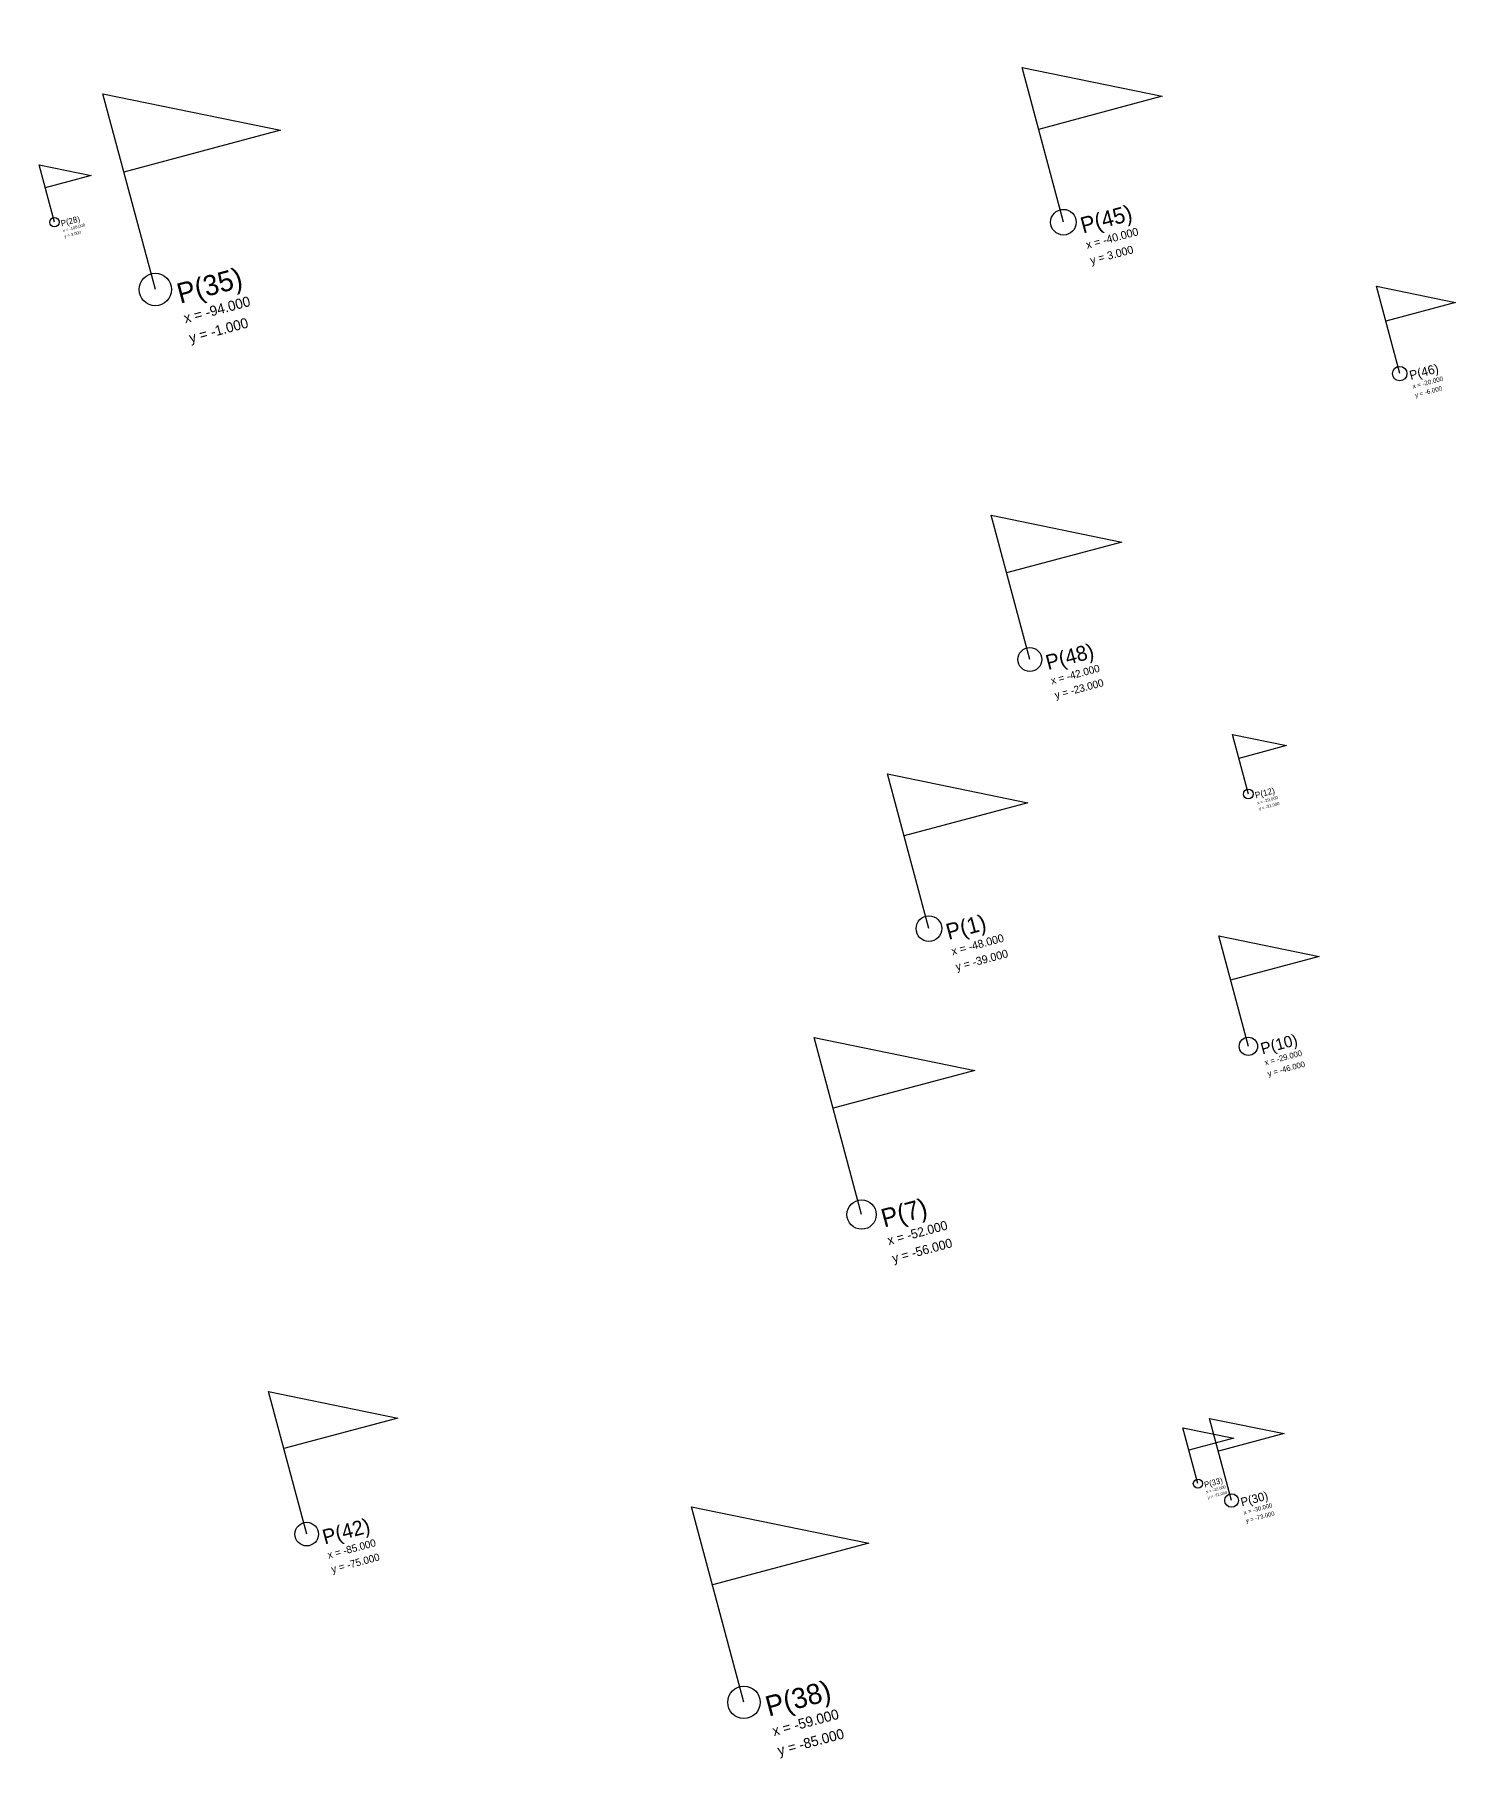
# Model space of a CAD drawing. Header units: metres. Extents: x -101 to 106, y -98 to 113.
# Drawn here: x -101.2 to -15.7, y -88.3 to 14.2 of the extents above; entities that cross this region are included whole.
import ezdxf

# ---------------------------------------------------------------- set-up
doc = ezdxf.new("R2010")
doc.units = ezdxf.units.M

# ---------------------------------------------------------------- blocks, each defined once
blk = doc.blocks.new('FLAG')
blk.add_lwpolyline([(0, 0), (0, 5), (4, 3), (0, 3)])
at = {"color": 2}
blk.add_circle((0, 0), 0.4, dxfattribs=at)
at = {"color": 3}
blk.add_attdef('NAME', (0.5, -0.5), '', height=0.5, dxfattribs=at)
at = {"color": 4}
for tag, p in [('XPOS', (0.5, -1)), ('YPOS', (0.5, -1.5))]:
    blk.add_attdef(tag, p, '', height=0.25, dxfattribs=at)

msp = doc.modelspace()

# ---------------------------------------------------------------- block references
at = {"rotation": 15}
for p, xscale, yscale, zscale, values in [((-40, 3), 1.9029959155064016, 1.9029959155064016, 1.9029959155064016, {'NAME': 'P(45)', 'XPOS': 'x = -40.000', 'YPOS': 'y = 3.000'}), ((-94, -1), 2.4089747479480117, 2.4089747479480117, 2.4089747479480117, {'NAME': 'P(35)', 'XPOS': 'x = -94.000', 'YPOS': 'y = -1.000'}), ((-100, 3), 0.7065700252683236, 0.7065700252683236, 0.7065700252683236, {'NAME': 'P(28)', 'XPOS': 'x = -100.000', 'YPOS': 'y = 3.000'}), ((-20, -6), 1.0758851965123275, 1.0758851965123275, 1.0758851965123275, {'NAME': 'P(46)', 'XPOS': 'x = -20.000', 'YPOS': 'y = -6.000'}), ((-42, -23), 1.7753444301749004, 1.7753444301749004, 1.7753444301749004, {'NAME': 'P(48)', 'XPOS': 'x = -42.000', 'YPOS': 'y = -23.000'}), ((-29, -31), 0.7316676415749737, 0.7316676415749737, 0.7316676415749737, {'NAME': 'P(12)', 'XPOS': 'x = -29.000', 'YPOS': 'y = -31.000'}), ((-48, -39), 1.9037910370280438, 1.9037910370280438, 1.9037910370280438, {'NAME': 'P(1)', 'XPOS': 'x = -48.000', 'YPOS': 'y = -39.000'}), ((-29, -46), 1.3604544633332094, 1.3604544633332094, 1.3604544633332094, {'NAME': 'P(10)', 'XPOS': 'x = -29.000', 'YPOS': 'y = -46.000'}), ((-52, -56), 2.180060951779483, 2.180060951779483, 2.180060951779483, {'NAME': 'P(7)', 'XPOS': 'x = -52.000', 'YPOS': 'y = -56.000'}), ((-85, -75), 1.7544398578106937, 1.7544398578106937, 1.7544398578106937, {'NAME': 'P(42)', 'XPOS': 'x = -85.000', 'YPOS': 'y = -75.000'}), ((-30, -73), 1.0100685937209322, 1.0100685937209322, 1.0100685937209322, {'NAME': 'P(30)', 'XPOS': 'x = -30.000', 'YPOS': 'y = -73.000'}), ((-32, -72), 0.6880013445327635, 0.6880013445327635, 0.6880013445327635, {'NAME': 'P(33)', 'XPOS': 'x = -32.000', 'YPOS': 'y = -72.000'}), ((-59, -85), 2.4081132465982362, 2.4081132465982362, 2.4081132465982362, {'NAME': 'P(38)', 'XPOS': 'x = -59.000', 'YPOS': 'y = -85.000'})]:
    msp.add_blockref('FLAG', p, dxfattribs=dict(at, xscale=xscale, yscale=yscale, zscale=zscale)).add_auto_attribs(values)

doc.saveas('drawing.dxf')
